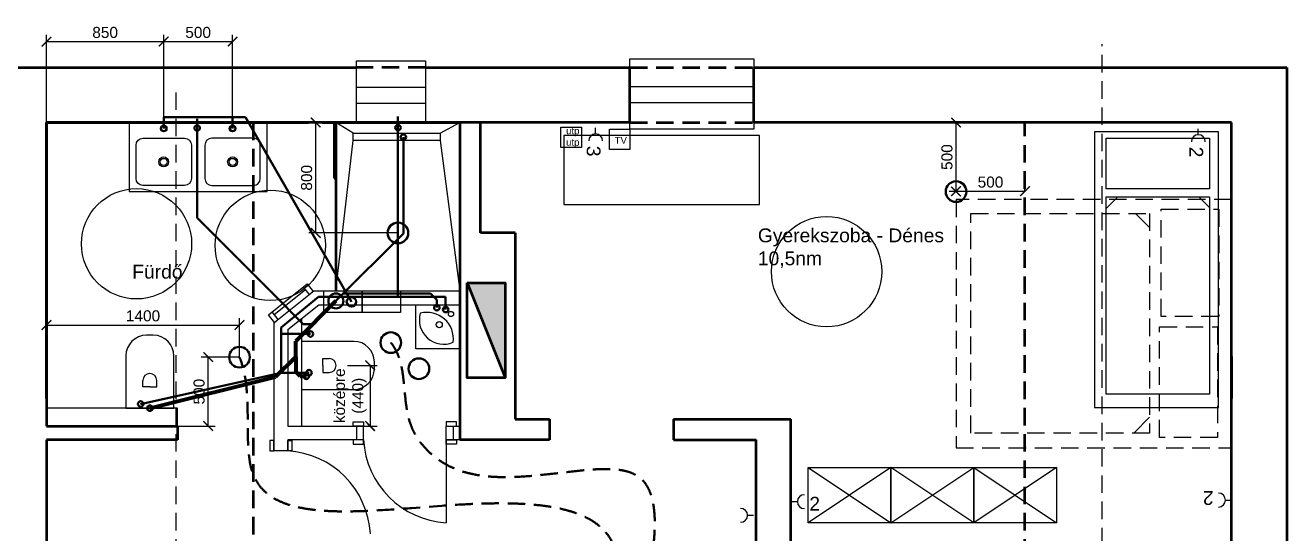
# Model space of a CAD drawing. Header units: metres. Extents: x -98677 to 89321, y -16450 to 242692.
# Drawn here: x -44945 to -35790, y 85460 to 89145 of the extents above; entities that cross this region are included whole.
import ezdxf

# ---------------------------------------------------------------- set-up
doc = ezdxf.new("R2010")
doc.units = ezdxf.units.M
doc.header["$LTSCALE"] = 0.001
doc.linetypes.add('DASHED', pattern=[19.05, 12.7, -6.35])
for name, color, linetype, lineweight in [('ajtók', 7, 'Continuous', 25), ('fűtés - vissza', 5, 'Continuous', 40), ('gépészet - be légtechnika', 6, 'Continuous', 40), ('gépészet - víz', 5, 'Continuous', 40), ('külső fal', 7, 'Continuous', 50), ('külső fal - sz', 7, 'DASHED', 50), ('szekrény', 251, 'Continuous', 25)]:
    doc.layers.add(name, color=color, linetype=linetype, lineweight=lineweight)
for name, color, linetype in [('fűtés', 8, 'Continuous'), ('gépészet - kapcsolók', 4, 'Continuous'), ('gépészet - villany', 6, 'Continuous'), ('gépészet - víz - műtárgy', 252, 'Continuous'), ('Méret', 7, 'Continuous'), ('szerk', 70, 'Continuous'), ('újfal - gipszkarton', 1, 'Continuous')]:
    doc.layers.add(name, color=color, linetype=linetype)
doc.layers.add('gépészet - elsz. légtechnika', color=7, linetype='Continuous', lineweight=40, true_color=0x890089)
doc.layers.add('gépészet - víz - csatorna', color=7, linetype='Continuous', lineweight=40, true_color=0x985223)
doc.styles.add('dada', font='arial.ttf', dxfattribs={"height": 80})
doc.dimstyles.new('kicsi folyamatos', dxfattribs={"dimscale": 100, "dimtxt": 1, "dimasz": 0.7, "dimexe": 0.5, "dimexo": 0, "dimgap": 0.25, "dimtad": 1, "dimtxsty": 'dada', "dimblk1": 'ARCHTICK', "dimblk2": 'ARCHTICK', "dimsah": 1, "dimcen": 2.5, "dimadec": 0, "dimazin": 0, "dimtfac": 1, "dimtmove": 0, "dimatfit": 3, "dimldrblk": 'ARCHTICK', "dimfxl": 1, "dimarcsym": 0})

# ---------------------------------------------------------------- blocks, each defined once
blk = doc.blocks.new('Villany - konector')
at = {"layer": 'gépészet - kapcsolók', "ltscale": 10000}
blk.add_line((-50.5, 0), (-94.3, 0), dxfattribs=at)
blk.add_arc((0, 0), 50.5, 90, 270, dxfattribs=at)
at = {"layer": 'gépészet - villany', "ltscale": 10000, "style": 'dada'}
blk.add_attdef('DARAB', (36.1, -64.9), '', height=100, dxfattribs=at)
blk = doc.blocks.new('Villany - UTP dupla')
at = {"layer": 'gépészet - kapcsolók', "ltscale": 10000}
blk.add_lwpolyline([(-147.8, 0), (0, 0), (0, -147.8), (-147.8, -147.8)], close=True, dxfattribs=at)
at = {"layer": 'gépészet - kapcsolók', "ltscale": 10000, "insert": (-110.8, -1.2), "char_height": 50, "width": 107.62, "attachment_point": 1, "style": 'dada'}
blk.add_mtext('utp\\Putp', dxfattribs=at)
blk = doc.blocks.new('Villany - TV')
at = {"layer": 'gépészet - kapcsolók', "ltscale": 10000}
blk.add_lwpolyline([(-147.8, 0), (0, 0), (0, -147.8), (-147.8, -147.8)], close=True, dxfattribs=at)
at = {"layer": 'gépészet - kapcsolók', "ltscale": 10000, "insert": (-110.8, -56.4), "char_height": 50, "width": 107.62, "attachment_point": 1, "style": 'dada'}
blk.add_mtext('TV', dxfattribs=at)
blk = doc.blocks.new('_ArchTick')
at = {"color": 0, "linetype": 'ByBlock', "const_width": 0.15}
blk.add_lwpolyline([(-0.5, -0.5), (0.5, 0.5)], dxfattribs=at)
blk = doc.blocks.new('*D124')
at = {"layer": 'Defpoints', "color": 0, "ltscale": 10000}
for p in [(-43939.8, 89027.1), (-44789.8, 88439.8), (-43939.8, 88479.5)]:
    blk.add_point(p, dxfattribs=at)
at = {"layer": 'Méret', "color": 0, "lineweight": -2, "ltscale": 10000}
for p, q in [((-44789.8, 88439.8), (-44789.8, 89077.1)), ((-43939.8, 88479.5), (-43939.8, 89077.1)), ((-44789.8, 89027.1), (-43939.8, 89027.1))]:
    blk.add_line(p, q, dxfattribs=at)
at = {"layer": 'Méret', "color": 0, "lineweight": -2, "ltscale": 10000, "xscale": 70, "yscale": 70, "zscale": 70, "rotation": 180}
blk.add_blockref('_ArchTick', (-44789.8, 89027.1), dxfattribs=at)
at = {"layer": 'Méret', "color": 0, "lineweight": -2, "ltscale": 10000, "xscale": 70, "yscale": 70, "zscale": 70}
blk.add_blockref('_ArchTick', (-43939.8, 89027.1), dxfattribs=at)
at = {"layer": 'Méret', "color": 0, "ltscale": 10000, "insert": (-44364.8, 89092.9), "char_height": 80, "attachment_point": 5, "style": 'dada'}
blk.add_mtext('850', dxfattribs=at)
blk = doc.blocks.new('*D125')
at = {"layer": 'Defpoints', "color": 0, "ltscale": 10000}
for p in [(-43439.8, 89027.1), (-43939.8, 88479.5), (-43439.8, 88479.5)]:
    blk.add_point(p, dxfattribs=at)
at = {"layer": 'Méret', "color": 0, "lineweight": -2, "ltscale": 10000}
for p, q in [((-43939.8, 88479.5), (-43939.8, 89077.1)), ((-43439.8, 88479.5), (-43439.8, 89077.1)), ((-43939.8, 89027.1), (-43439.8, 89027.1))]:
    blk.add_line(p, q, dxfattribs=at)
at = {"layer": 'Méret', "color": 0, "lineweight": -2, "ltscale": 10000, "xscale": 70, "yscale": 70, "zscale": 70, "rotation": 180}
blk.add_blockref('_ArchTick', (-43939.8, 89027.1), dxfattribs=at)
at = {"layer": 'Méret', "color": 0, "lineweight": -2, "ltscale": 10000, "xscale": 70, "yscale": 70, "zscale": 70}
blk.add_blockref('_ArchTick', (-43439.8, 89027.1), dxfattribs=at)
at = {"layer": 'Méret', "color": 0, "ltscale": 10000, "insert": (-43689.8, 89092.9), "char_height": 80, "attachment_point": 5, "style": 'dada'}
blk.add_mtext('500', dxfattribs=at)
blk = doc.blocks.new('*D128')
at = {"layer": 'Defpoints', "color": 0, "ltscale": 10000}
for p in [(-43389.8, 86972.8), (-44789.8, 86913.4), (-43389.8, 86739.8)]:
    blk.add_point(p, dxfattribs=at)
at = {"layer": 'Méret', "color": 0, "lineweight": -2, "ltscale": 10000}
for p, q in [((-44789.8, 86913.4), (-44789.8, 87022.8)), ((-44789.8, 86972.8), (-43389.8, 86972.8)), ((-43389.8, 86739.8), (-43389.8, 87022.8))]:
    blk.add_line(p, q, dxfattribs=at)
at = {"layer": 'Méret', "color": 0, "lineweight": -2, "ltscale": 10000, "xscale": 70, "yscale": 70, "zscale": 70, "rotation": 180}
blk.add_blockref('_ArchTick', (-44789.8, 86972.8), dxfattribs=at)
at = {"layer": 'Méret', "color": 0, "lineweight": -2, "ltscale": 10000, "xscale": 70, "yscale": 70, "zscale": 70}
blk.add_blockref('_ArchTick', (-43389.8, 86972.8), dxfattribs=at)
at = {"layer": 'Méret', "color": 0, "ltscale": 10000, "insert": (-44089.8, 87038.7), "char_height": 80, "attachment_point": 5, "style": 'dada'}
blk.add_mtext('1400', dxfattribs=at)
blk = doc.blocks.new('*D130')
at = {"layer": 'Defpoints', "color": 0, "ltscale": 10000}
for p in [(-43617, 86739.8), (-43389.8, 86739.8), (-43839.8, 86239.8)]:
    blk.add_point(p, dxfattribs=at)
at = {"layer": 'Méret', "color": 0, "lineweight": -2, "ltscale": 10000}
for p, q in [((-43389.8, 86739.8), (-43667, 86739.8)), ((-43617, 86239.8), (-43617, 86739.8)), ((-43839.8, 86239.8), (-43567, 86239.8))]:
    blk.add_line(p, q, dxfattribs=at)
at = {"layer": 'Méret', "color": 0, "lineweight": -2, "ltscale": 10000, "xscale": 70, "yscale": 70, "zscale": 70}
for p, rotation in [((-43617, 86739.8), 90), ((-43617, 86239.8), 270)]:
    blk.add_blockref('_ArchTick', p, dxfattribs=dict(at, rotation=rotation))
at = {"layer": 'Méret', "color": 0, "ltscale": 10000, "insert": (-43682.9, 86489.8), "char_height": 80, "attachment_point": 5, "rotation": 90, "style": 'dada'}
blk.add_mtext('500', dxfattribs=at)
blk = doc.blocks.new('*D133')
at = {"layer": 'Defpoints', "color": 0, "ltscale": 10000}
for p in [(-38189.8, 88439.8), (-38189.8, 88439.8), (-38189.8, 87939.8)]:
    blk.add_point(p, dxfattribs=at)
at = {"layer": 'Méret', "color": 0, "lineweight": -2, "ltscale": 10000}
for p, q in [((-38189.8, 88439.8), (-38239.8, 88439.8)), ((-38189.8, 87939.8), (-38189.8, 88439.8)), ((-38189.8, 87939.8), (-38239.8, 87939.8))]:
    blk.add_line(p, q, dxfattribs=at)
at = {"layer": 'Méret', "color": 0, "lineweight": -2, "ltscale": 10000, "xscale": 70, "yscale": 70, "zscale": 70}
for p, rotation in [((-38189.8, 88439.8), 90), ((-38189.8, 87939.8), 270)]:
    blk.add_blockref('_ArchTick', p, dxfattribs=dict(at, rotation=rotation))
at = {"layer": 'Méret', "color": 0, "ltscale": 10000, "insert": (-38255.6, 88189.8), "char_height": 80, "attachment_point": 5, "rotation": 90, "style": 'dada'}
blk.add_mtext('500', dxfattribs=at)
blk = doc.blocks.new('*D134')
at = {"layer": 'Defpoints', "color": 0, "ltscale": 10000}
for p in [(-38189.8, 87939.8), (-37689.8, 87942.5), (-37689.8, 87939.8)]:
    blk.add_point(p, dxfattribs=at)
at = {"layer": 'Méret', "color": 0, "lineweight": -2, "ltscale": 10000}
for p, q in [((-38189.8, 87939.8), (-38189.8, 87992.5)), ((-37689.8, 87939.8), (-37689.8, 87992.5)), ((-38189.8, 87942.5), (-37689.8, 87942.5))]:
    blk.add_line(p, q, dxfattribs=at)
at = {"layer": 'Méret', "color": 0, "lineweight": -2, "ltscale": 10000, "xscale": 70, "yscale": 70, "zscale": 70, "rotation": 180}
blk.add_blockref('_ArchTick', (-38189.8, 87942.5), dxfattribs=at)
at = {"layer": 'Méret', "color": 0, "lineweight": -2, "ltscale": 10000, "xscale": 70, "yscale": 70, "zscale": 70}
blk.add_blockref('_ArchTick', (-37689.8, 87942.5), dxfattribs=at)
at = {"layer": 'Méret', "color": 0, "ltscale": 10000, "insert": (-37939.8, 88008.3), "char_height": 80, "attachment_point": 5, "style": 'dada'}
blk.add_mtext('500', dxfattribs=at)
blk = doc.blocks.new('*D135')
at = {"layer": 'Defpoints', "color": 0, "ltscale": 10000}
for p in [(-42836.7, 88439.8), (-42789.8, 88439.8), (-42239.8, 87639.8)]:
    blk.add_point(p, dxfattribs=at)
at = {"layer": 'Méret', "color": 0, "lineweight": -2, "ltscale": 10000}
for p, q in [((-42789.8, 88439.8), (-42886.7, 88439.8)), ((-42836.7, 87639.8), (-42836.7, 88439.8)), ((-42239.8, 87639.8), (-42886.7, 87639.8))]:
    blk.add_line(p, q, dxfattribs=at)
at = {"layer": 'Méret', "color": 0, "lineweight": -2, "ltscale": 10000, "xscale": 70, "yscale": 70, "zscale": 70}
for p, rotation in [((-42836.7, 88439.8), 90), ((-42836.7, 87639.8), 270)]:
    blk.add_blockref('_ArchTick', p, dxfattribs=dict(at, rotation=rotation))
at = {"layer": 'Méret', "color": 0, "ltscale": 10000, "insert": (-42902.5, 88039.8), "char_height": 80, "attachment_point": 5, "rotation": 90, "style": 'dada'}
blk.add_mtext('800', dxfattribs=at)
blk = doc.blocks.new('*D194')
at = {"layer": 'Defpoints', "color": 0, "ltscale": 10000}
for p in [(-42604.8, 86679.8), (-42604.8, 86239.8), (-42441.6, 86239.8)]:
    blk.add_point(p, dxfattribs=at)
at = {"layer": 'Méret', "color": 0, "lineweight": -2, "ltscale": 10000}
for p, q in [((-42604.8, 86679.8), (-42391.6, 86679.8)), ((-42441.6, 86679.8), (-42441.6, 86239.8)), ((-42604.8, 86239.8), (-42391.6, 86239.8))]:
    blk.add_line(p, q, dxfattribs=at)
at = {"layer": 'Méret', "color": 0, "lineweight": -2, "ltscale": 10000, "xscale": 70, "yscale": 70, "zscale": 70}
for p, rotation in [((-42441.6, 86679.8), 90), ((-42441.6, 86239.8), 270)]:
    blk.add_blockref('_ArchTick', p, dxfattribs=dict(at, rotation=rotation))
at = {"layer": 'Méret', "color": 0, "ltscale": 10000, "insert": (-42585.9, 86459.8), "char_height": 80, "attachment_point": 5, "rotation": 90, "style": 'dada'}
blk.add_mtext('{\\fArial|b0|i0|c0|p34;középre\\P}(440)', dxfattribs=at)
blk = doc.blocks.new('WC')
at = {"layer": 'gépészet - víz - műtárgy', "ltscale": 10000}
for p, q in [((0, 174.4), (0, -174.4)), ((378.8, 174.4), (0, 174.4)), ((154.8, 0), (154.8, 50.4)), ((154.8, 50.4), (201.2, 50.4)), ((251.2, 0.4), (251.2, 0)), ((528.8, -24.4), (528.8, 24.4)), ((154.8, 0), (154.8, -50.4)), ((154.8, -50.4), (201.2, -50.4)), ((251.2, -0.4), (251.2, 0)), ((0, -174.4), (378.8, -174.4))]:
    blk.add_line(p, q, dxfattribs=at)
for centre, radius, start, end in [((378.8, 24.4), 150, 0, 90), ((201.2, 0.4), 50, 0, 90), ((201.2, -0.4), 50, 270, 0), ((378.8, -24.4), 150, 270, 0)]:
    blk.add_arc(centre, radius, start, end, dxfattribs=at)

msp = doc.modelspace()

# ---------------------------------------------------------------- hatches: boundary and pattern name
at = {"layer": 'külső fal', "ltscale": 10000}
msp.add_hatch(color=256, dxfattribs=at).paths.add_polyline_path([(-41736.769, 87279.627), (-41462.424, 87279.627), (-41462.424, 86589.139)])

# ---------------------------------------------------------------- linework, layer by layer
at = {"ltscale": 10000}
for p, q in [((-41789.787, 88439.815), (-42689.787, 88439.815)), ((-42689.787, 88439.815), (-42689.787, 87439.815)), ((-41789.787, 87439.815), (-41789.787, 88439.815))]:
    msp.add_line(p, q, dxfattribs=at)
at = {"layer": 'ajtók', "ltscale": 10000}
msp.add_line((-41889.787, 86139.815), (-41889.787, 85539.815), dxfattribs=at)
for points in [[(-40556.646, 88902.502), (-39656.646, 88902.502), (-39656.646, 88392.637), (-40556.646, 88392.637)], [(-42039.787, 88434.621), (-42539.787, 88434.621), (-42539.787, 88886.992), (-42039.787, 88886.992)], [(-40556.646, 88702.384), (-39656.646, 88702.384), (-39656.646, 88582.884), (-40556.646, 88582.884)], [(-42489.787, 86239.815), (-42565.744, 86239.815), (-42565.744, 86269.942), (-42489.787, 86269.942)], [(-41889.787, 86239.815), (-41813.831, 86239.815), (-41813.831, 86269.942), (-41889.787, 86269.942)], [(-43139.787, 86059.815), (-43139.787, 86135.771), (-43169.914, 86135.771), (-43169.914, 86059.815)], [(-43039.787, 86059.815), (-43039.787, 86135.771), (-43009.66, 86135.771), (-43009.66, 86059.815)], [(-42489.787, 86139.815), (-42565.744, 86139.815), (-42565.744, 86109.687), (-42489.787, 86109.687)], [(-41889.787, 86139.815), (-41813.831, 86139.815), (-41813.831, 86109.687), (-41889.787, 86109.687)]]:
    msp.add_lwpolyline(points, close=True, dxfattribs=at)
msp.add_lwpolyline([(-42039.787, 88577.245), (-42539.787, 88577.245), (-42539.787, 88696.745), (-42039.787, 88696.745)], dxfattribs=at)
for centre, start, end in [((-43076.578, 85423.024), 3.3065792, 86.6934208), ((-41852.997, 86176.605), 183.3065792, 266.6934208)]:
    msp.add_arc(centre, 637.852, start, end, dxfattribs=at)
at = {"layer": 'fűtés', "ltscale": 10000}
for points in [[(-42777.265, 87219.815), (-42499.667, 87219.815), (-42499.667, 87064.047), (-42777.265, 87064.047)], [(-42499.667, 87219.815), (-42222.07, 87219.815), (-42222.07, 87064.047), (-42499.667, 87064.047)]]:
    msp.add_lwpolyline(points, close=True, dxfattribs=at)
at = {"layer": 'gépészet - be légtechnika', "ltscale": 10000}
msp.add_circle((-38189.787, 87939.815), 75, dxfattribs=at)
at = {"layer": 'gépészet - elsz. légtechnika', "ltscale": 10000}
for centre in [(-42239.787, 87639.815), (-42291.752, 86845.324), (-43389.787, 86739.815), (-42087.897, 86655.875)]:
    msp.add_circle(centre, 75, dxfattribs=at)
at = {"layer": 'gépészet - elsz. légtechnika', "linetype": 'DASHED', "ltscale": 10000}
for points, start_tangent, end_tangent in [([(-42291.752, 86845.324), (-42147.513, 86251.148), (-41828.441, 85932.076), (-40501.125, 85878.143), (-40580.96, 84393.687), (-40484.473, 83360.061), (-39712.819, 82879.229)], (0.63319268, -0.77399421), (0.94650167, 0.32269891)), ([(-39712.819, 82759.828), (-40476.356, 83048.531), (-40715.337, 84353.241), (-40715.337, 85449.003), (-41766.92, 85672.354), (-43289.787, 85888.692), (-43389.787, 86739.815)], (-0.99021586, -0.13954407), (-0.38236253, 0.92401239))]:
    msp.add_spline(points, degree=3, dxfattribs=dict(at, start_tangent=start_tangent, end_tangent=end_tangent))
at = {"layer": 'gépészet - víz', "ltscale": 10000}
for p, q in [((-43346.888, 88479.478), (-43939.787, 88479.478)), ((-43939.787, 88479.478), (-43939.787, 88397.778)), ((-43439.787, 88397.778), (-43439.787, 88479.478)), ((-42577.689, 87141.081), (-43346.888, 88479.478)), ((-42239.787, 88484.138), (-42239.787, 87176.652)), ((-42817.183, 87176.652), (-43087.382, 86955.721)), ((-42577.689, 87176.652), (-42817.183, 87176.652)), ((-42577.689, 87176.652), (-41893.885, 87176.652)), ((-41893.885, 87176.652), (-41893.885, 87085.055)), ((-43087.382, 86955.721), (-43087.382, 86626.703)), ((-43087.382, 86907.956), (-42874.8, 86907.956)), ((-43087.382, 86626.703), (-44107.049, 86399.979)), ((-43087.382, 86626.703), (-42885.192, 86626.703))]:
    msp.add_line(p, q, dxfattribs=at)
for centre, radius in [((-43939.787, 88397.778), 20), ((-43439.787, 88397.778), 20), ((-42239.787, 88403.479), 20), ((-42577.689, 87141.081), 34.485), ((-41893.885, 87085.055), 20), ((-42874.8, 86907.956), 20), ((-42885.192, 86626.703), 20), ((-44107.049, 86399.979), 20)]:
    msp.add_circle(centre, radius, dxfattribs=at)
at = {"layer": 'gépészet - víz - csatorna', "ltscale": 10000}
for p, q in [((-43697.179, 87749.099), (-43697.179, 88466.905)), ((-42200.45, 87637.064), (-42200.45, 88334.807)), ((-43153.182, 87205.102), (-43697.179, 87749.099)), ((-42690.421, 87147.093), (-42200.45, 87637.064)), ((-42926.996, 86978.915), (-43153.182, 87205.102)), ((-42636.947, 87200.567), (-42003.4, 87200.567)), ((-42003.4, 87200.567), (-41957.517, 87154.684)), ((-41957.517, 87154.684), (-41957.517, 87098.617)), ((-42926.996, 86978.915), (-42858.599, 86978.915))]:
    msp.add_line(p, q, dxfattribs=at)
at = {"layer": 'gépészet - víz - csatorna', "lineweight": 70, "ltscale": 10000}
for p, q in [((-42690.421, 87147.093), (-42981.81, 86855.704)), ((-42981.81, 86742.893), (-42981.81, 86855.704)), ((-42981.81, 86742.893), (-43128.427, 86596.276)), ((-42981.81, 86742.893), (-42981.81, 86633.752)), ((-42949.44, 86601.382), (-42981.81, 86633.752)), ((-44039.787, 86369.815), (-43128.427, 86596.276)), ((-42949.44, 86601.382), (-42904.402, 86601.382))]:
    msp.add_line(p, q, dxfattribs=at)
at = {"layer": 'gépészet - víz - csatorna', "ltscale": 10000}
for centre, radius in [((-43697.179, 88400.53), 20), ((-42200.45, 88334.807), 20), ((-42690.421, 87147.093), 54.575), ((-41957.517, 87098.617), 20), ((-42904.402, 86601.382), 20), ((-44039.787, 86369.815), 20)]:
    msp.add_circle(centre, radius, dxfattribs=at)
at = {"layer": 'gépészet - víz - műtárgy', "ltscale": 10000}
for p, q in [((-44189.787, 88439.815), (-43189.787, 88439.815)), ((-44189.787, 88439.815), (-44189.787, 87939.815)), ((-43189.787, 87939.815), (-43189.787, 88439.815)), ((-42564.539, 88362.09), (-42689.787, 88439.815)), ((-41934.089, 88362.09), (-41789.787, 88439.815)), ((-42689.787, 87219.815), (-42564.539, 88310.433)), ((-41934.089, 88310.433), (-41789.787, 87219.815)), ((-44189.787, 87939.815), (-43189.787, 87939.815)), ((-43178.502, 87046.108), (-42897.911, 87270.581)), ((-42882.492, 87193.785), (-42925.988, 87248.155)), ((-42897.911, 87270.581), (-42854.415, 87216.211)), ((-43137.403, 87049.91), (-42911.787, 87230.403)), ((-42854.415, 87216.211), (-42866.179, 87206.8)), ((-43108.037, 87013.203), (-43151.569, 87067.618)), ((-43134.97, 86991.693), (-43178.502, 87046.108)), ((-43134.97, 86991.693), (-43123.926, 87000.529)), ((-43839.787, 86369.815), (-44793.062, 86369.815)), ((-43839.787, 86239.815), (-43839.787, 86369.815))]:
    msp.add_line(p, q, dxfattribs=at)
for points in [[(-42564.539, 88310.433), (-42564.539, 88362.09), (-41934.089, 88362.09), (-41934.089, 88310.433)], [(-41789.787, 87119.815), (-41789.787, 86799.815), (-42111.087, 86799.815), (-42111.087, 87119.815)]]:
    msp.add_lwpolyline(points, close=True, dxfattribs=at)
for points in [[(-44090.748, 88326.243), (-43788.826, 88326.243, -0.41421356), (-43738.826, 88276.243), (-43738.826, 88034.309, -0.41421356), (-43788.826, 87984.309), (-44090.748, 87984.309, -0.41421356), (-44140.748, 88034.309), (-44140.748, 88276.243, -0.41421356)], [(-43288.826, 88326.243), (-43590.748, 88326.243, 0.41421356), (-43640.748, 88276.243), (-43640.748, 88034.309, 0.41421356), (-43590.748, 87984.309), (-43288.826, 87984.309, 0.41421356), (-43238.826, 88034.309), (-43238.826, 88276.243, 0.41421356)]]:
    msp.add_lwpolyline(points, format="xyb", close=True, dxfattribs=at)
for centre, radius in [((-43939.787, 88397.778), 23.764), ((-43439.787, 88397.778), 23.764), ((-43939.787, 88155.276), 35.901), ((-43939.787, 88155.276), 25.37), ((-43439.787, 88155.276), 35.901), ((-43439.787, 88155.276), 25.37), ((-41854.971, 87052.491), 18.65), ((-41940.074, 86975.29), 21.825)]:
    msp.add_circle(centre, radius, dxfattribs=at)
at = {"layer": 'gépészet - víz - műtárgy', "linetype": 'Continuous', "ltscale": 10000}
for centre, radius, start, end in [((-42030.078, 86872.112), 192.356, 352.656849, 104.3502143), ((-41908.151, 87009.943), 176.408, 164.0342066, 292.9728567)]:
    msp.add_arc(centre, radius, start, end, dxfattribs=at)
at = {"layer": 'külső fal'}
for p, q in [((-45189.787, 88839.815), (-42539.787, 88839.815)), ((-39656.646, 88839.815), (-35789.787, 88839.815)), ((-36189.787, 88839.815), (-35789.787, 88839.815)), ((-35789.787, 88839.815), (-35789.787, 80139.815)), ((-44789.787, 86439.815), (-44789.787, 88439.815)), ((-44789.787, 88439.815), (-42889.787, 88439.815)), ((-44789.787, 88439.815), (-44789.787, 86239.815)), ((-40556.646, 88439.815), (-44789.787, 88439.815)), ((-42789.787, 88439.815), (-41789.787, 88439.815)), ((-36189.787, 88439.815), (-39656.646, 88439.815)), ((-36189.787, 80339.815), (-36189.787, 88439.815)), ((-41389.787, 87639.815), (-41639.787, 87639.815)), ((-41389.787, 87639.815), (-41389.787, 86289.815)), ((-36189.787, 86744.815), (-36189.787, 86439.815)), ((-44789.787, 86239.815), (-43839.787, 86239.815)), ((-44789.787, 86239.815), (-43839.787, 86239.815)), ((-41389.787, 86289.815), (-41139.787, 86289.815)), ((-43839.787, 86139.815), (-44789.787, 86139.815)), ((-41139.787, 86139.815), (-41789.787, 86139.815)), ((-40239.787, 86139.815), (-39639.787, 86139.815))]:
    msp.add_line(p, q, dxfattribs=at)
at = {"layer": 'külső fal', "ltscale": 10000}
for p, q in [((-42039.787, 88839.815), (-40556.646, 88839.815)), ((-40556.646, 88439.815), (-40556.646, 88839.815)), ((-39656.646, 88439.815), (-39656.646, 88839.815)), ((-42701.675, 88439.815), (-42701.675, 88037.063)), ((-42689.787, 88439.815), (-42689.787, 88039.815)), ((-41789.787, 88439.815), (-41789.787, 86239.815)), ((-41639.787, 87639.815), (-41639.787, 88439.815)), ((-42701.675, 88037.063), (-42689.787, 88037.063)), ((-42689.787, 88039.815), (-42689.787, 87219.815)), ((-41736.769, 87279.627), (-41462.424, 86589.139)), ((-43839.787, 86239.815), (-43839.787, 86139.815)), ((-41789.787, 86239.815), (-41789.787, 86139.815)), ((-41139.787, 86289.815), (-41139.787, 86139.815)), ((-40239.787, 86289.815), (-39389.787, 86289.815)), ((-40239.787, 86289.815), (-40239.787, 86139.815)), ((-39389.787, 85239.815), (-39389.787, 86289.815)), ((-44789.787, 86139.815), (-44789.787, 84279.815)), ((-39639.787, 85239.815), (-39639.787, 86139.815))]:
    msp.add_line(p, q, dxfattribs=at)
msp.add_lwpolyline([(-41736.769, 87279.627), (-41462.424, 87279.627), (-41462.424, 86589.139), (-41736.769, 86589.139)], close=True, dxfattribs=at)
at = {"layer": 'külső fal - sz', "ltscale": 10000}
for p, q in [((-42039.787, 88839.815), (-42539.787, 88839.815)), ((-40556.646, 88839.815), (-39656.646, 88839.815)), ((-43289.787, 88439.815), (-43289.787, 79239.815)), ((-42039.787, 88439.815), (-42539.787, 88439.815)), ((-40556.646, 88439.815), (-39656.646, 88439.815)), ((-37689.787, 80339.815), (-37689.787, 88439.815))]:
    msp.add_line(p, q, dxfattribs=at)
at = {"layer": 'szekrény', "ltscale": 10000}
for p, q in [((-37101.436, 87816.635), (-37015.073, 87902.998)), ((-36350.175, 87824.554), (-36428.619, 87902.998)), ((-36887.489, 87782.059), (-36785.041, 87679.611)), ((-36899.179, 86189.773), (-36785.041, 86303.911)), ((-39261.882, 85939.2), (-38661.882, 85539.2)), ((-38661.882, 85939.2), (-39261.882, 85539.2)), ((-38661.882, 85539.2), (-38061.882, 85939.2)), ((-38061.882, 85539.2), (-38661.882, 85939.2)), ((-38061.882, 85939.2), (-37461.882, 85539.2)), ((-37461.882, 85939.2), (-38061.882, 85539.2))]:
    msp.add_line(p, q, dxfattribs=at)
for points in [[(-41034.924, 87845.18), (-39614.924, 87845.18), (-39614.924, 88345.18), (-41034.924, 88345.18)], [(-37185.578, 86374.148), (-36285.578, 86374.148), (-36285.578, 88374.148), (-37185.578, 88374.148)], [(-37101.436, 88326.538), (-36350.278, 88326.538), (-36350.278, 87958.954), (-37101.436, 87958.954)], [(-37101.436, 87902.998), (-36350.175, 87902.998), (-36350.175, 86471.571), (-37101.436, 86471.571)], [(-39261.882, 85939.2), (-38661.882, 85939.2), (-38661.882, 85539.2), (-39261.882, 85539.2)], [(-38661.882, 85939.2), (-38061.882, 85939.2), (-38061.882, 85539.2), (-38661.882, 85539.2)], [(-38061.882, 85939.2), (-37461.882, 85939.2), (-37461.882, 85539.2), (-38061.882, 85539.2)]]:
    msp.add_lwpolyline(points, close=True, dxfattribs=at)
at = {"layer": 'szekrény', "linetype": 'DASHED', "ltscale": 10000}
for points in [[(-38189.787, 87882.31), (-38189.787, 86082.31), (-36189.787, 86082.31), (-36189.787, 87882.31)], [(-36283.438, 87812.13), (-36283.438, 87034.773), (-36701.341, 87034.773), (-36701.341, 87812.13)], [(-36785.041, 87782.059), (-36785.041, 86189.773), (-38081.984, 86189.773), (-38081.984, 87782.059)], [(-36292.205, 86958.79), (-36292.205, 86158.053), (-36713.03, 86158.053), (-36713.03, 86958.79)]]:
    msp.add_lwpolyline(points, close=True, dxfattribs=at)
at = {"layer": 'szekrény', "ltscale": 10000}
msp.add_circle((-39129.405, 87359.661), 400, dxfattribs=at)
at = {"layer": 'szerk', "linetype": 'DASHED', "ltscale": 10000}
for p, q in [((-37129.787, 79469.29), (-37129.787, 89007.785)), ((-43849.787, 78435.303), (-43849.787, 88717.852))]:
    msp.add_line(p, q, dxfattribs=at)
at = {"layer": 'szerk', "ltscale": 10000}
for centre in [(-44137.155, 87561.279), (-43166.603, 87550.293)]:
    msp.add_circle(centre, 400, dxfattribs=at)
at = {"layer": 'újfal - gipszkarton', "ltscale": 10000}
for p, q in [((-43139.787, 86987.877), (-42849.865, 87219.815)), ((-43039.787, 86939.815), (-42814.787, 87119.815)), ((-43139.787, 86987.877), (-43139.787, 86239.815)), ((-42939.787, 87019.815), (-42939.787, 86239.815)), ((-43039.787, 86939.815), (-43039.787, 86239.815)), ((-43139.787, 86239.815), (-43139.787, 86139.815)), ((-42539.787, 86239.815), (-42539.787, 86139.815)), ((-42489.787, 86139.815), (-42489.787, 86239.815)), ((-41889.787, 86139.815), (-41889.787, 86239.815)), ((-41839.787, 86239.815), (-41839.787, 86139.815)), ((-43139.787, 86139.815), (-43139.787, 86059.815)), ((-43039.787, 86059.815), (-43139.787, 86059.815)), ((-43039.787, 86139.815), (-43039.787, 86059.815))]:
    msp.add_line(p, q, dxfattribs=at)
at = {"layer": 'újfal - gipszkarton'}
for p, q in [((-42849.865, 87219.815), (-41789.787, 87219.815)), ((-42814.787, 87119.815), (-41789.787, 87119.815)), ((-43039.787, 86239.815), (-42489.787, 86239.815)), ((-41889.787, 86239.815), (-41789.787, 86239.815)), ((-41889.787, 86239.815), (-41789.787, 86239.815)), ((-42489.787, 86139.815), (-43039.787, 86139.815)), ((-41789.787, 86139.815), (-41889.787, 86139.815))]:
    msp.add_line(p, q, dxfattribs=at)

# ---------------------------------------------------------------- block references
at = {"layer": 'fűtés - vissza', "ltscale": 10000, "rotation": 90}
msp.add_blockref('WC', (-44039.787, 86369.815), dxfattribs=at)
at = {"layer": 'gépészet - villany', "ltscale": 10000}
for name, p in [('Villany - UTP dupla', (-40908.904, 88406.684)), ('Villany - TV', (-40556.646, 88392.637)), ('WC', (-42939.787, 86679.815))]:
    msp.add_blockref(name, p, dxfattribs=at)
for p, rotation, values in [((-40805.052, 88307.712), 270, {'DARAB': '3'}), ((-36431.754, 88301.347), 270, {'DARAB': '2'}), ((-36284.732, 85703.855), 180, {'DARAB': '2'})]:
    msp.add_blockref('Villany - konector', p, dxfattribs=dict(at, rotation=rotation)).add_auto_attribs(values)
msp.add_blockref('Villany - konector', (-39290.514, 85692.256), dxfattribs=at).add_auto_attribs({'DARAB': '2'})
at = {"layer": 'gépészet - villany', "ltscale": 10000, "rotation": 180}
msp.add_blockref('Villany - konector', (-39753.259, 85593.432), dxfattribs=at)

# ---------------------------------------------------------------- texts
at = {"ltscale": 10000, "char_height": 100, "attachment_point": 1, "style": 'dada'}
for s, insert, width in [('Gyerekszoba - Dénes\\P10,5nm', (-39627.947, 87672.444), 1467.65807), ('Fürdő', (-44168.021, 87409.061), 809.90443)]:
    msp.add_mtext(s, dxfattribs=dict(at, insert=insert, width=width))

# ---------------------------------------------------------------- dimensions: what is measured, and where the dimension line sits
at = {"layer": 'Méret', "ltscale": 10000}
for base, p1, p2, picture, middle in [((-43939.787, 89027.071), (-44789.787, 88439.815), (-43939.787, 88479.478), '*D124', (-44364.787, 89092.917)), ((-43439.787, 89027.071), (-43939.787, 88479.478), (-43439.787, 88479.478), '*D125', (-43689.787, 89092.917)), ((-37689.787, 87942.469), (-38189.787, 87939.815), (-37689.787, 87939.815), '*D134', (-37939.787, 88008.315)), ((-43389.787, 86972.832), (-44789.787, 86913.392), (-43389.787, 86739.815), '*D128', (-44089.787, 87038.678))]:
    dim = msp.add_linear_dim(base=base, p1=p1, p2=p2, dimstyle='kicsi folyamatos', dxfattribs=at)
    dim.commit()
    dim.dimension.update_dxf_attribs({"geometry": picture, "text_midpoint": middle})
for base, p1, p2, picture, middle in [((-42836.662, 88439.815), (-42239.787, 87639.815), (-42789.787, 88439.815), '*D135', (-42902.508, 88039.815)), ((-38189.787, 88439.815), (-38189.787, 87939.815), (-38189.787, 88439.815), '*D133', (-38255.633, 88189.815)), ((-43617.031, 86739.815), (-43839.787, 86239.815), (-43389.787, 86739.815), '*D130', (-43682.877, 86489.815))]:
    dim = msp.add_linear_dim(base=base, p1=p1, p2=p2, angle=90, dimstyle='kicsi folyamatos', dxfattribs=at)
    dim.commit()
    dim.dimension.update_dxf_attribs({"geometry": picture, "text_midpoint": middle})
dim = msp.add_linear_dim(base=(-42441.576, 86239.815), p1=(-42604.836, 86679.815), p2=(-42604.836, 86239.815), angle=90, text='{\\fArial|b0|i0|c0|p34;középre\\P}(<>)', dimstyle='kicsi folyamatos', override={"dimtxsty": 'dada'}, dxfattribs=at)
dim.commit()
dim.dimension.update_dxf_attribs({"geometry": '*D194', "text_midpoint": (-42585.93, 86459.815)})

doc.saveas('drawing.dxf')
